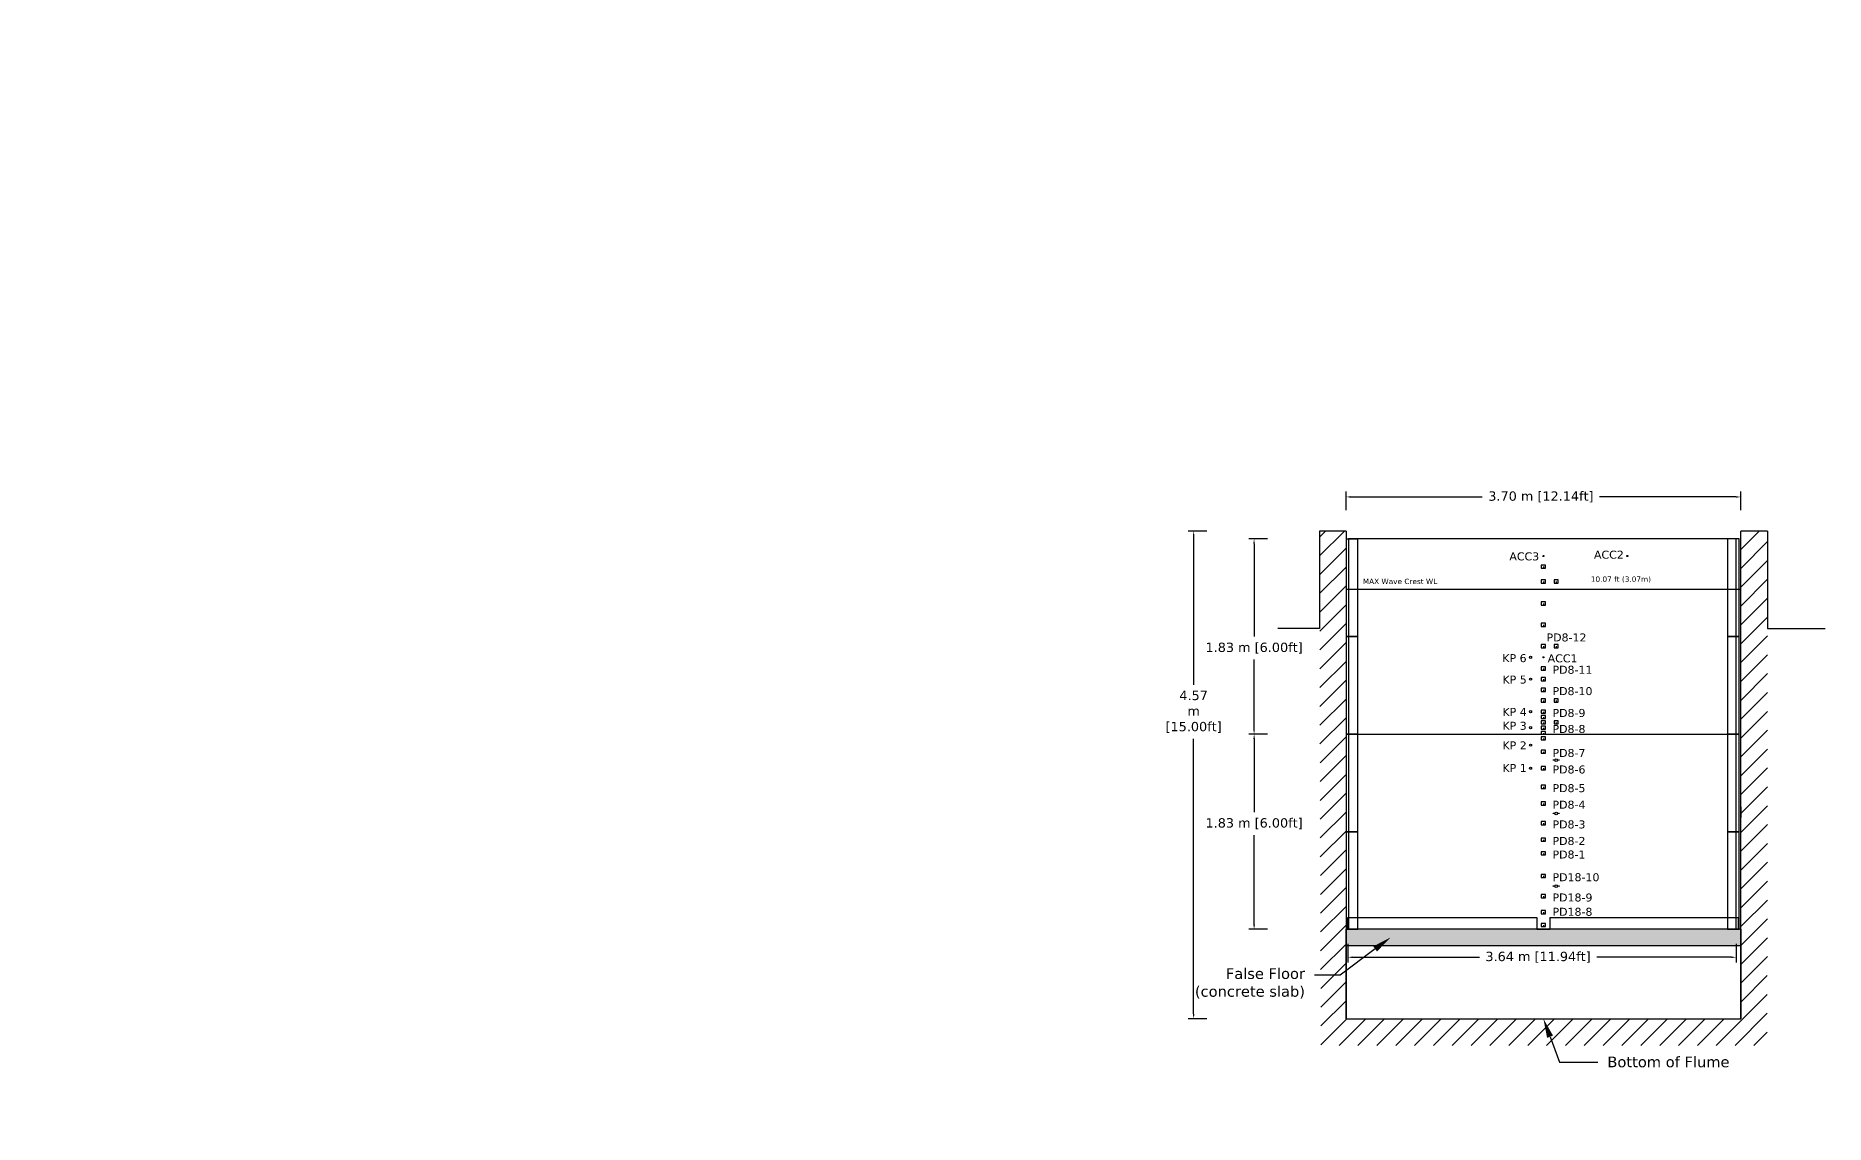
# Model space of a CAD drawing. Header units: feet. Extents: x 0 to 695, y -979 to -294.
# Drawn here: x 153.82 to 170.6, y -492.31 to -482.1 of the extents above; entities that cross this region are included whole.
import ezdxf
from ezdxf import colors
from ezdxf.entities.mleader import LeaderData, LeaderLine
from ezdxf.math import Vec2, Vec3

# ---------------------------------------------------------------- set-up
doc = ezdxf.new("R2010")
doc.units = ezdxf.units.FT
doc.header["$MEASUREMENT"] = 0
doc.header["$PDMODE"] = 35
doc.layers.add('ATM Mangroves', color=3, linetype='Continuous')
doc.layers.add('Beach Slopes', color=80, linetype='Continuous')
doc.styles.get("Standard").update_dxf_attribs({"font": 'verdana.ttf'})
doc.dimstyles.new('Meters', dxfattribs={"dimscale": 0.25, "dimtxt": 1, "dimasz": 0.18, "dimexe": 0.178, "dimexo": 0.0625, "dimgap": 0.09, "dimtad": 0, "dimtih": 1, "dimtoh": 1, "dimzin": 0, "dimdsep": 46, "dimtxsty": 'Standard', "dimcen": 0.09, "dimazin": 0, "dimtfac": 1, "dimtofl": 0, "dimtmove": 0, "dimatfit": 3, "dimfxl": 0.5, "dimfxlon": 1, "dimtolj": 1, "dimtzin": 0, "dimarcsym": 0})

# ---------------------------------------------------------------- blocks, each defined once
blk = doc.blocks.new('*D180')
at = {"layer": 'ATM Mangroves', "color": 0, "lineweight": -2, "transparency": 16777216}
for p, q in [((165.368, -486.821), (165.193, -486.821)), ((165.243, -486.866), (165.243, -487.737)), ((165.243, -488.606), (165.243, -487.952)), ((165.368, -488.651), (165.193, -488.651))]:
    blk.add_line(p, q, dxfattribs=at)
at = {"layer": 'ATM Mangroves', "color": 0, "transparency": 16777216}
for points in [[(165.235, -486.866), (165.25, -486.866), (165.243, -486.821)], [(165.235, -488.606), (165.25, -488.606), (165.243, -488.651)]]:
    blk.add_solid(points, dxfattribs=at)
at = {"layer": 'Defpoints', "color": 0, "transparency": 16777216}
for p in [(165.243, -486.821), (166.127, -486.821), (166.127, -488.651)]:
    blk.add_point(p, dxfattribs=at)
at = {"layer": 'ATM Mangroves', "color": 0, "transparency": 16777216, "insert": (165.243, -487.845), "char_height": 0.0875, "attachment_point": 5}
blk.add_mtext('\\A1;1.83 m [6.00ft]', dxfattribs=at)
blk = doc.blocks.new('*D178')
at = {"layer": 'ATM Mangroves', "color": 0, "lineweight": -2, "transparency": 16777216}
for p, q in [((165.368, -488.651), (165.193, -488.651)), ((165.243, -488.696), (165.243, -489.383)), ((165.243, -490.436), (165.243, -489.598)), ((165.368, -490.481), (165.193, -490.481))]:
    blk.add_line(p, q, dxfattribs=at)
at = {"layer": 'ATM Mangroves', "color": 0, "transparency": 16777216}
for points in [[(165.236, -488.696), (165.251, -488.696), (165.243, -488.651)], [(165.236, -490.436), (165.251, -490.436), (165.243, -490.481)]]:
    blk.add_solid(points, dxfattribs=at)
at = {"layer": 'Defpoints', "color": 0, "transparency": 16777216}
for p in [(166.127, -488.651), (165.243, -490.481), (166.105, -490.481)]:
    blk.add_point(p, dxfattribs=at)
at = {"layer": 'ATM Mangroves', "color": 0, "transparency": 16777216, "insert": (165.243, -489.491), "char_height": 0.0875, "attachment_point": 5}
blk.add_mtext('\\A1;1.83 m [6.00ft]', dxfattribs=at)
blk = doc.blocks.new('*D181')
at = {"layer": 'ATM Mangroves', "color": 0, "lineweight": -2, "transparency": 16777216}
for p, q in [((164.801, -486.747), (164.626, -486.747)), ((164.676, -486.792), (164.676, -488.189)), ((164.676, -491.274), (164.676, -488.696)), ((164.801, -491.319), (164.626, -491.319))]:
    blk.add_line(p, q, dxfattribs=at)
at = {"layer": 'ATM Mangroves', "color": 0, "transparency": 16777216}
for points in [[(164.669, -486.792), (164.684, -486.792), (164.676, -486.747)], [(164.669, -491.274), (164.684, -491.274), (164.676, -491.319)]]:
    blk.add_solid(points, dxfattribs=at)
at = {"layer": 'Defpoints', "color": 0, "transparency": 16777216}
for p in [(166.105, -486.747), (164.676, -491.319), (166.105, -491.319)]:
    blk.add_point(p, dxfattribs=at)
at = {"layer": 'ATM Mangroves', "color": 0, "transparency": 16777216, "insert": (164.676, -488.442), "char_height": 0.0875, "width": 0.19672, "attachment_point": 5}
blk.add_mtext('\\A1;4.57 m [15.00ft]', dxfattribs=at)
blk = doc.blocks.new('*D182')
at = {"layer": 'ATM Mangroves', "color": 0, "lineweight": -2, "transparency": 16777216}
for p, q in [((166.105, -486.552), (166.105, -486.377)), ((166.15, -486.427), (167.382, -486.427)), ((169.76, -486.427), (168.482, -486.427)), ((169.805, -486.552), (169.805, -486.377))]:
    blk.add_line(p, q, dxfattribs=at)
at = {"layer": 'ATM Mangroves', "color": 0, "transparency": 16777216}
for points in [[(166.15, -486.42), (166.15, -486.435), (166.105, -486.427)], [(169.76, -486.42), (169.76, -486.435), (169.805, -486.427)]]:
    blk.add_solid(points, dxfattribs=at)
at = {"layer": 'Defpoints', "color": 0, "transparency": 16777216}
for p in [(169.805, -486.427), (166.105, -486.719), (169.805, -486.747)]:
    blk.add_point(p, dxfattribs=at)
at = {"layer": 'ATM Mangroves', "color": 0, "transparency": 16777216, "insert": (167.932, -486.427), "char_height": 0.0875, "attachment_point": 5}
blk.add_mtext('\\A1;3.70 m [12.14ft]', dxfattribs=at)
blk = doc.blocks.new('*D179')
at = {"layer": 'ATM Mangroves', "color": 0, "lineweight": -2, "transparency": 16777216}
for p, q in [((166.122, -490.618), (166.122, -490.793)), ((169.762, -490.618), (169.762, -490.793)), ((166.167, -490.743), (167.355, -490.743)), ((169.717, -490.743), (168.455, -490.743))]:
    blk.add_line(p, q, dxfattribs=at)
at = {"layer": 'ATM Mangroves', "color": 0, "transparency": 16777216}
for points in [[(166.167, -490.735), (166.167, -490.75), (166.122, -490.743)], [(169.717, -490.735), (169.717, -490.75), (169.762, -490.743)]]:
    blk.add_solid(points, dxfattribs=at)
at = {"layer": 'Defpoints', "color": 0, "transparency": 16777216}
for p in [(166.122, -490.481), (169.762, -490.481), (169.762, -490.743)]:
    blk.add_point(p, dxfattribs=at)
at = {"layer": 'ATM Mangroves', "color": 0, "transparency": 16777216, "insert": (167.905, -490.743), "char_height": 0.0875, "attachment_point": 5}
blk.add_mtext('\\A1;3.64 m [11.94ft]', dxfattribs=at)

msp = doc.modelspace()

# ---------------------------------------------------------------- hatches: boundary and pattern name
at = {"layer": 'ATM Mangroves', "transparency": 33554687}
h = msp.add_hatch(dxfattribs=at)
h.set_pattern_fill('AR-SAND', scale=0.09)
h.set_pattern_definition([(37.5, (0, 0), (-0.005669402, 0.17341414), [0, -0.1368, 0, -0.153, 0, -0.14625]), (7.5, (0, 0), (0.1592799, 0.25399315), [0, -0.0738, 0, -0.1233, 0, -0.04725]), (327.5, (-0.1107, 0), (0.280272768, 0.000509315), [0, -0.045, 0, -0.162, 0, -0.2115]), (317.5, (-0.1107, 0), (0.27055139, 0.0789908), [0, -0.0225, 0, -0.1062, 0, -0.1215])])
h.paths.add_polyline_path([(149.098, -498.205), (147.805, -498.205), (147.805, -498.973), (149.098, -498.973)])
h.paths.add_polyline_path([(150.49, -498.205), (149.198, -498.205), (149.198, -498.973), (150.49, -498.973)])
h.paths.add_polyline_path([(150.953, -498.205), (150.59, -498.205), (150.591, -498.973), (150.953, -498.973)])
h.paths.add_polyline_path([(147.705, -498.205), (147.253, -498.205), (147.253, -498.973), (147.705, -498.973)])
h.paths.add_polyline_path([(157.419, -498.224), (156.967, -498.224), (156.967, -498.992), (157.419, -498.992)])
h.paths.add_polyline_path([(158.811, -498.224), (157.519, -498.224), (157.519, -498.992), (158.811, -498.992)])
h.paths.add_polyline_path([(160.204, -498.224), (158.911, -498.224), (158.912, -498.992), (160.204, -498.992)])
h.paths.add_polyline_path([(160.667, -498.224), (160.304, -498.224), (160.304, -498.992), (160.667, -498.992)])
h.paths.add_polyline_path([(136.802, -485.771, -0.024824), (136.777, -485.72), (136.777, -485.476), (135.405, -485.476, 0.34479), (136.802, -487.078)])
h.paths.add_polyline_path([(138.849, -485.476), (137.346, -485.476), (137.346, -485.72, -0.024824), (137.321, -485.771), (137.321, -487.098, 0.366457)])
h.paths.add_polyline_path([(132.228, -482.872), (132.635, -482.872), (132.635, -482.104), (132.228, -482.104)])
h.paths.add_polyline_path([(132.735, -482.872), (134.028, -482.872), (134.028, -482.104), (132.735, -482.104)])
h.paths.add_polyline_path([(134.128, -482.872), (135.42, -482.872), (135.42, -482.104), (134.128, -482.104)])
h.paths.add_polyline_path([(135.521, -482.872), (135.928, -482.872), (135.928, -482.104), (135.52, -482.104)])
h = msp.add_hatch(dxfattribs=at)
h.set_pattern_fill('ANSI31')
h.set_pattern_definition([(45, (11.38746, -97.86032), (-0.088388348, 0.088388348), [])])
h.paths.add_polyline_path([(166.105, -486.747), (165.855, -486.747), (165.869, -491.569), (170.054, -491.569), (170.056, -486.747), (169.805, -486.747), (169.805, -491.319), (166.105, -491.319)])
at = {"layer": 'ATM Mangroves', "true_color": 0xf8991e, "transparency": 33554687}
h = msp.add_hatch(dxfattribs=at)
h.set_pattern_fill('AR-CONC', color=30)
h.set_pattern_definition([(50, (0, 0), (7.1726, -0.62752), [0.75, -8.25]), (355, (0, 0), (-1.38751, 7.52192), [0.6, -6.6]), (100.4514, (0.598, -0.052), (5.78509, 6.8944), [0.6374, -7.01142]), (46.1842, (0, 2), (10.67241, -1.6552), [1.125, -12.375]), (96.6356, (0.889, 1.862), (9.34662, 9.74119), [0.9561, -10.51714]), (351.1842, (0, 2), (9.34662, 9.74119), [0.9, -9.9]), (21, (1, 1.5), (5.96907, -4.02619), [0.75, -8.25]), (326, (1, 1.5), (2.43315, 7.2515), [0.6, -6.6]), (71.4514, (1.4974, 1.1645), (8.40222, 3.22531), [0.6374, -7.01142]), (37.5, (0, 0), (0.121599, 3.328939), [0, -6.52, 0, -6.7, 0, -6.625]), (7.5, (0, 0), (2.630695, 3.944117), [0, -3.82, 0, -6.37, 0, -2.525]), (327.5, (-2.23, 0), (5.338224, -0.225549), [0, -2.5, 0, -7.8, 0, -10.35]), (317.5, (-3.23, 0), (5.83186, 1.00105), [0, -3.25, 0, -5.18, 0, -7.35])])
h.paths.add_polyline_path([(155.706, -490.263), (159.406, -490.263), (159.406, -490.11), (155.706, -490.11)])
h = msp.add_hatch(color=30, dxfattribs=at)
h.dxf.hatch_style = 1
h.paths.add_polyline_path([(166.105, -490.633), (169.805, -490.633), (169.805, -490.481), (166.105, -490.481)], flags=17)
h.paths.add_polyline_path([(166.105, -490.633), (169.805, -490.633), (169.805, -490.481), (166.105, -490.481)], flags=17)
at = {"layer": 'ATM Mangroves', "transparency": 33554687}
h = msp.add_hatch(dxfattribs=at)
h.set_pattern_fill('AR-CONC', color=0, scale=0.01)
h.set_pattern_definition([(50, (10.399033, -0.370806), (0.071726018, -0.0062752135), [0.0075, -0.0825]), (355, (10.39903, -0.370806), (-0.013875133, 0.075219213), [0.006, -0.066]), (100.451444, (10.40501, -0.37133), (0.057850885, 0.068943999), [0.006374019, -0.070114211]), (46.1842, (10.39903, -0.35081), (0.106724133, -0.016551928), [0.01125, -0.12375]), (96.635635, (10.40793, -0.35219), (0.093466195, 0.09741186), [0.009561034, -0.105171376]), (351.184164, (10.39903, -0.35081), (0.093466195, 0.09741186), [0.009, -0.099]), (21, (10.409033, -0.355806), (0.059690705, -0.040261889), [0.0075, -0.0825]), (326, (10.40903, -0.355806), (0.024331533, 0.072515005), [0.006, -0.066]), (71.451445, (10.41401, -0.35916), (0.084022238, 0.032253115), [0.006374019, -0.070114211]), (37.5, (10.399033, -0.370806), (0.0012159855, 0.0332893854), [0, -0.0652, 0, -0.067, 0, -0.06625]), (7.5, (10.399033, -0.370806), (0.0263069537, 0.0394411712), [0, -0.0382, 0, -0.0637, 0, -0.02525]), (327.5, (10.376733, -0.370806), (0.0533822436, -0.0022554872), [0, -0.025, 0, -0.078, 0, -0.1035]), (317.5, (10.366733, -0.370806), (0.058318617, 0.0100104982), [0, -0.0325, 0, -0.0518, 0, -0.0735])])
h.paths.add_polyline_path([(166.105, -490.633), (169.805, -490.633), (169.805, -490.481), (166.105, -490.481)])

# ---------------------------------------------------------------- linework, layer by layer
at = {"transparency": 33554687}
for p, q in [((165.855, -486.747), (165.855, -487.662)), ((170.056, -486.747), (170.056, -487.662)), ((165.855, -487.662), (165.466, -487.662)), ((170.056, -487.662), (170.597, -487.662)), ((167.895, -490.481), (168.015, -490.481))]:
    msp.add_line(p, q, dxfattribs=at)
at = {"color": 6, "transparency": 33554687}
for centre in [(167.955, -486.981), (168.742, -486.981), (167.955, -487.931)]:
    msp.add_circle(centre, 0.005, dxfattribs=at)
at = {"color": 116, "true_color": 0x136734, "transparency": 33554687}
for centre in [(167.835, -487.931), (167.835, -488.136), (167.835, -488.441), (167.835, -488.591), (167.835, -488.754), (167.835, -488.971)]:
    msp.add_circle(centre, 0.01, dxfattribs=at)
at = {"layer": 'ATM Mangroves', "color": 7, "transparency": 33554687}
for p, q in [((166.105, -486.747), (165.855, -486.747)), ((166.105, -486.747), (166.105, -491.319)), ((169.805, -491.319), (169.805, -486.747)), ((170.056, -486.747), (169.805, -486.747)), ((166.127, -486.821), (166.127, -488.651)), ((169.762, -486.821), (166.127, -486.821)), ((169.762, -488.651), (169.762, -486.821)), ((167.955, -487.081), (167.955, -487.096)), ((167.955, -487.221), (167.955, -487.236)), ((167.955, -487.426), (167.955, -487.441)), ((166.105, -488.541), (166.105, -488.651)), ((166.127, -488.651), (169.762, -488.651)), ((166.127, -488.651), (167.937, -488.651)), ((166.127, -488.651), (166.127, -490.481)), ((167.932, -488.651), (167.932, -488.651)), ((169.762, -490.481), (169.762, -488.651)), ((169.805, -489.334), (169.805, -489.434)), ((169.805, -490.557), (169.805, -490.177)), ((166.105, -491.319), (166.105, -490.481)), ((167.895, -490.371), (167.895, -490.481)), ((168.015, -490.371), (168.015, -490.481)), ((169.805, -490.481), (169.805, -491.319)), ((166.051, -490.557), (166.051, -490.557)), ((166.105, -490.71), (166.105, -490.557)), ((169.805, -490.557), (169.805, -490.557)), ((166.105, -491.319), (166.105, -490.71)), ((166.105, -490.71), (166.105, -490.989)), ((166.105, -491.319), (169.805, -491.319)), ((166.655, -491.319), (166.755, -491.319)), ((166.655, -491.319), (166.755, -491.319)), ((167.855, -491.319), (167.955, -491.319)), ((167.855, -491.319), (167.955, -491.319)), ((169.155, -491.319), (169.255, -491.319)), ((169.155, -491.319), (169.255, -491.319))]:
    msp.add_line(p, q, dxfattribs=at)
at = {"layer": 'ATM Mangroves', "color": 0, "transparency": 33554687}
for p, q in [((166.105, -487.291), (169.805, -487.291)), ((168.075, -487.221), (168.075, -487.236)), ((167.955, -487.626), (167.955, -487.641)), ((168.075, -487.826), (168.075, -487.841)), ((167.955, -488.136), (167.955, -488.151)), ((167.955, -488.336), (167.955, -488.351)), ((168.075, -488.336), (168.075, -488.351)), ((167.955, -488.491), (167.955, -488.506)), ((167.955, -488.541), (167.955, -488.556)), ((167.955, -488.641), (167.955, -488.651)), ((168.075, -488.541), (168.075, -488.556)), ((167.955, -488.691), (167.955, -488.706)), ((167.955, -490.441), (167.955, -490.456))]:
    msp.add_line(p, q, dxfattribs=at)
at = {"layer": 'ATM Mangroves', "color": 1, "transparency": 33554687}
for p, q in [((167.955, -487.826), (167.955, -487.841)), ((167.955, -488.036), (167.955, -488.051)), ((167.955, -488.236), (167.955, -488.251)), ((167.955, -488.441), (167.955, -488.456)), ((167.955, -488.591), (167.955, -488.606)), ((167.955, -488.816), (167.955, -488.831)), ((167.955, -488.971), (167.955, -488.986)), ((167.955, -489.146), (167.955, -489.161)), ((167.955, -489.301), (167.955, -489.316)), ((167.955, -489.486), (167.955, -489.501)), ((167.955, -489.641), (167.955, -489.656)), ((167.955, -489.769), (167.955, -489.784))]:
    msp.add_line(p, q, dxfattribs=at)
at = {"layer": 'ATM Mangroves', "transparency": 33554687}
for p, q in [((167.955, -489.981), (167.955, -489.996)), ((167.955, -490.171), (167.955, -490.186)), ((167.955, -490.321), (167.955, -490.336))]:
    msp.add_line(p, q, dxfattribs=at)
at = {"layer": 'ATM Mangroves', "color": 252, "true_color": 0x939598, "transparency": 33554687}
for points in [[(166.215, -487.737), (166.215, -486.822), (166.105, -486.822), (166.105, -487.737)], [(169.791, -487.736), (169.791, -486.821), (169.681, -486.821), (169.681, -487.736)], [(166.215, -488.651), (166.215, -487.737), (166.105, -487.737), (166.105, -488.651)], [(169.791, -488.651), (169.791, -487.737), (169.681, -487.737), (169.681, -488.651)], [(166.215, -489.567), (166.215, -488.652), (166.105, -488.652), (166.105, -489.567)], [(169.791, -489.567), (169.791, -488.652), (169.681, -488.652), (169.681, -489.567)], [(166.215, -490.481), (166.215, -489.567), (166.105, -489.567), (166.105, -490.481)], [(169.791, -490.481), (169.791, -489.567), (169.681, -489.567), (169.681, -490.481)]]:
    msp.add_lwpolyline(points, close=True, dxfattribs=at)
at = {"layer": 'ATM Mangroves', "color": 7, "transparency": 33554687}
for points in [[(167.935, -487.096), (167.975, -487.096), (167.975, -487.066), (167.935, -487.066)], [(167.935, -487.236), (167.975, -487.236), (167.975, -487.206), (167.935, -487.206)], [(167.935, -487.441), (167.975, -487.441), (167.975, -487.411), (167.935, -487.411)]]:
    msp.add_lwpolyline(points, close=True, dxfattribs=at)
at = {"layer": 'ATM Mangroves', "color": 0, "transparency": 33554687}
for points in [[(168.055, -487.236), (168.095, -487.236), (168.095, -487.206), (168.055, -487.206)], [(167.935, -487.641), (167.975, -487.641), (167.975, -487.611), (167.935, -487.611)], [(168.055, -487.841), (168.095, -487.841), (168.095, -487.811), (168.055, -487.811)], [(167.935, -488.151), (167.975, -488.151), (167.975, -488.121), (167.935, -488.121)], [(167.935, -488.351), (167.975, -488.351), (167.975, -488.321), (167.935, -488.321)], [(167.935, -488.506), (167.975, -488.506), (167.975, -488.476), (167.935, -488.476)], [(168.055, -488.351), (168.095, -488.351), (168.095, -488.321), (168.055, -488.321)], [(167.935, -488.556), (167.975, -488.556), (167.975, -488.526), (167.935, -488.526)], [(168.055, -488.556), (168.095, -488.556), (168.095, -488.526), (168.055, -488.526)], [(167.935, -488.706), (167.975, -488.706), (167.975, -488.676), (167.935, -488.676)], [(166.105, -490.633), (169.805, -490.633), (169.805, -490.481), (166.105, -490.481)], [(167.935, -490.456), (167.975, -490.456), (167.975, -490.426), (167.935, -490.426)]]:
    msp.add_lwpolyline(points, close=True, dxfattribs=at)
at = {"layer": 'ATM Mangroves', "color": 1, "transparency": 33554687}
for points in [[(167.935, -487.841), (167.975, -487.841), (167.975, -487.811), (167.935, -487.811)], [(167.935, -488.051), (167.975, -488.051), (167.975, -488.021), (167.935, -488.021)], [(167.935, -488.251), (167.975, -488.251), (167.975, -488.221), (167.935, -488.221)], [(167.935, -488.456), (167.975, -488.456), (167.975, -488.426), (167.935, -488.426)], [(167.935, -488.606), (167.975, -488.606), (167.975, -488.576), (167.935, -488.576)], [(167.935, -488.831), (167.975, -488.831), (167.975, -488.801), (167.935, -488.801)], [(167.935, -488.986), (167.975, -488.986), (167.975, -488.956), (167.935, -488.956)], [(167.935, -489.161), (167.975, -489.161), (167.975, -489.131), (167.935, -489.131)], [(167.935, -489.316), (167.975, -489.316), (167.975, -489.286), (167.935, -489.286)], [(167.935, -489.501), (167.975, -489.501), (167.975, -489.471), (167.935, -489.471)], [(167.935, -489.656), (167.975, -489.656), (167.975, -489.626), (167.935, -489.626)], [(167.935, -489.784), (167.975, -489.784), (167.975, -489.754), (167.935, -489.754)]]:
    msp.add_lwpolyline(points, close=True, dxfattribs=at)
at = {"layer": 'ATM Mangroves', "color": 0, "transparency": 33554687}
msp.add_lwpolyline([(167.975, -488.651), (167.975, -488.626), (167.935, -488.626), (167.935, -488.651)], dxfattribs=at)
at = {"layer": 'ATM Mangroves', "transparency": 33554687}
for points in [[(167.935, -489.996), (167.975, -489.996), (167.975, -489.966), (167.935, -489.966)], [(167.935, -490.186), (167.975, -490.186), (167.975, -490.156), (167.935, -490.156)], [(167.935, -490.336), (167.975, -490.336), (167.975, -490.306), (167.935, -490.306)]]:
    msp.add_lwpolyline(points, close=True, dxfattribs=at)
at = {"layer": 'ATM Mangroves', "color": 7, "transparency": 33554687}
for points in [[(167.895, -490.481), (166.122, -490.481), (166.122, -490.371), (167.895, -490.371)], [(168.015, -490.371), (169.78, -490.371), (169.78, -490.481), (168.015, -490.481)]]:
    msp.add_lwpolyline(points, dxfattribs=at)
for centre, radius in [((168.049, -488.894), 0.0025), ((168.075, -488.894), 0.0127), ((168.1, -488.894), 0.0025), ((168.049, -489.394), 0.0025), ((168.075, -489.394), 0.0127), ((168.1, -489.394), 0.0025)]:
    msp.add_circle(centre, radius, dxfattribs=at)
at = {"layer": 'ATM Mangroves', "color": 0, "transparency": 33554687}
for centre, radius in [((168.049, -490.076), 0.0025), ((168.075, -490.076), 0.0127), ((168.1, -490.076), 0.0025)]:
    msp.add_circle(centre, radius, dxfattribs=at)

# ---------------------------------------------------------------- texts
at = {"layer": 'ATM Mangroves', "color": 7, "transparency": 33554687, "attachment_point": 1}
for s, width, insert, char_height in [('ACC3', 0.6917, (167.636, -486.947), 0.075), ('ACC2', 0.6917, (168.429, -486.931), 0.075), ('\\pxqc;10.07 ft (3.07m)', 0.84139, (168.261, -487.173), 0.05), ('PD8-12', 0.6917, (167.984, -487.707), 0.075), ('KP 6', 0.6917, (167.57, -487.901), 0.075), ('ACC1', 0.6917, (167.995, -487.903), 0.075), ('KP 5', 0.6917, (167.571, -488.102), 0.075), ('PD8-11', 0.6917, (168.04, -488.01), 0.075), ('PD8-10', 0.6917, (168.04, -488.21), 0.075), ('KP 4', 0.6917, (167.571, -488.405), 0.075), ('PD8-9', 0.6917, (168.04, -488.415), 0.075), ('KP 3', 0.6917, (167.571, -488.535), 0.075), ('PD8-8', 0.6917, (168.04, -488.565), 0.075), ('KP 2', 0.6917, (167.571, -488.719), 0.075), ('PD8-7', 0.6917, (168.04, -488.79), 0.075), ('KP 1', 0.6917, (167.571, -488.931), 0.075), ('PD8-6', 0.6917, (168.04, -488.945), 0.075), ('PD8-5', 0.6917, (168.04, -489.12), 0.075), ('PD8-4', 0.6917, (168.04, -489.275), 0.075), ('PD8-3', 0.6917, (168.04, -489.46), 0.075), ('PD8-2', 0.6917, (168.04, -489.615), 0.075), ('PD8-1', 0.6917, (168.04, -489.742), 0.075), ('PD18-10', 0.6917, (168.04, -489.955), 0.075), ('PD18-9', 0.6917, (168.04, -490.145), 0.075), ('PD18-8', 0.6917, (168.04, -490.279), 0.075)]:
    msp.add_mtext_dynamic_manual_height_columns(s, width=width, gutter_width=1, heights=[0], dxfattribs=dict(at, insert=insert, char_height=char_height))
at = {"layer": 'Beach Slopes', "color": 0, "transparency": 33554687, "insert": (166.262, -487.194), "char_height": 0.05, "attachment_point": 1}
msp.add_mtext_dynamic_manual_height_columns('MAX Wave Crest WL', width=1.55378, gutter_width=1, heights=[0], dxfattribs=at)

# ---------------------------------------------------------------- dimensions: what is measured, and where the dimension line sits
at = {"layer": 'ATM Mangroves', "color": 7, "transparency": 33554687}
for base, p1, p2, picture, middle in [((169.805, -486.427), (166.105, -486.719), (169.805, -486.747), '*D182', (167.932, -486.427)), ((169.762, -490.743), (166.122, -490.481), (169.762, -490.481), '*D179', (167.905, -490.743))]:
    dim = msp.add_linear_dim(base=base, p1=p1, p2=p2, dimstyle='Meters', override={"dimtxt": 0.35, "dimexe": 0.2, "dimexo": 0.1, "dimgap": 0.2, "dimpost": ' m', "dimdle": 0.1}, dxfattribs=at)
    dim.commit()
    dim.dimension.update_dxf_attribs({"geometry": picture, "text_midpoint": middle, "dimtype": 160})
for base, p1, p2, picture, middle in [((164.676, -491.319), (166.105, -486.747), (166.105, -491.319), '*D181', (164.676, -488.442)), ((165.243, -486.821), (166.127, -488.651), (166.127, -486.821), '*D180', (165.243, -487.845)), ((165.243, -490.481), (166.127, -488.651), (166.105, -490.481), '*D178', (165.243, -489.491))]:
    dim = msp.add_linear_dim(base=base, p1=p1, p2=p2, angle=90, dimstyle='Meters', override={"dimtxt": 0.35, "dimexe": 0.2, "dimexo": 0.1, "dimgap": 0.2, "dimpost": ' m', "dimdle": 0.1}, dxfattribs=at)
    dim.commit()
    dim.dimension.update_dxf_attribs({"geometry": picture, "text_midpoint": middle, "dimtype": 160})

# ---------------------------------------------------------------- leaders
ml = msp.add_multileader_mtext('Standard', dxfattribs=at)
ml.set_content('False Floor \\P(concrete slab)', color=7)
ml.set_leader_properties()
ml.build(insert=Vec2(0, 0))
ml.multileader.update_dxf_attribs({"dogleg_length": 0.36, "arrow_head_size": 0.18})
ctx = ml.context
ctx.base_point, ctx.char_height, ctx.arrow_head_size, ctx.landing_gap_size, ctx.plane_origin = Vec3(164.613, -490.91), 0.1, 0.18, 0.09, Vec3(169.805, -490.481)
ctx.text_align_type = 2
notes = []
notes.append((ctx, [(1, (1, 1, 0), (166.049, -490.91), (-1, 0), 0.239, [(0, [(166.522, -490.557)], 0, [])])]))
ctx.mtext.insert, ctx.mtext.alignment, ctx.mtext.flow_direction = Vec3(165.72, -490.846), 3, 5
ml = msp.add_multileader_mtext('Standard', dxfattribs=at)
ml.set_content('Bottom of Flume', color=7)
ml.set_leader_properties()
ml.build(insert=Vec2(0, 0))
ml.multileader.update_dxf_attribs({"dogleg_length": 0.36, "arrow_head_size": 0.18})
ctx = ml.context
ctx.base_point, ctx.char_height, ctx.arrow_head_size, ctx.landing_gap_size, ctx.plane_origin = Vec3(168.465, -491.725), 0.1, 0.18, 0.09, Vec3(170.677, -486.23)
notes.append((ctx, [(0, (1, 1, 0), (168.105, -491.725), (1, 0), 0.36, [(0, [(167.955, -491.319)], 0, [])])]))
ctx.mtext.insert, ctx.mtext.flow_direction = Vec3(168.555, -491.674), 5
for ctx, leaders in notes:
    for number, flags, end, landing, length, lines in leaders:
        leader = LeaderData()
        leader.index, (leader.has_last_leader_line, leader.has_dogleg_vector, leader.attachment_direction) = number, flags
        leader.last_leader_point, leader.dogleg_vector, leader.dogleg_length = Vec3(end), Vec3(landing), length
        for number, points, colour, breaks in lines:
            line = LeaderLine()
            line.index, line.vertices, line.color, line.breaks = number, Vec3.list(points), colors.encode_raw_color(colour), breaks
            leader.lines.append(line)
        ctx.leaders.append(leader)

doc.saveas('drawing.dxf')
